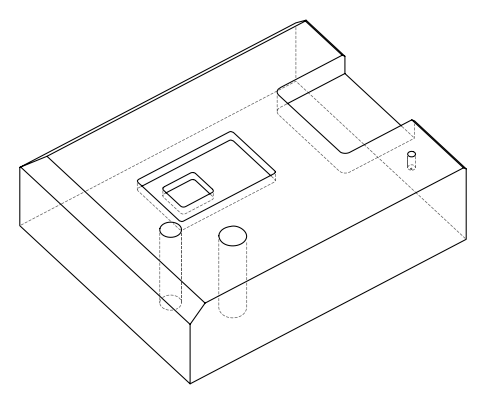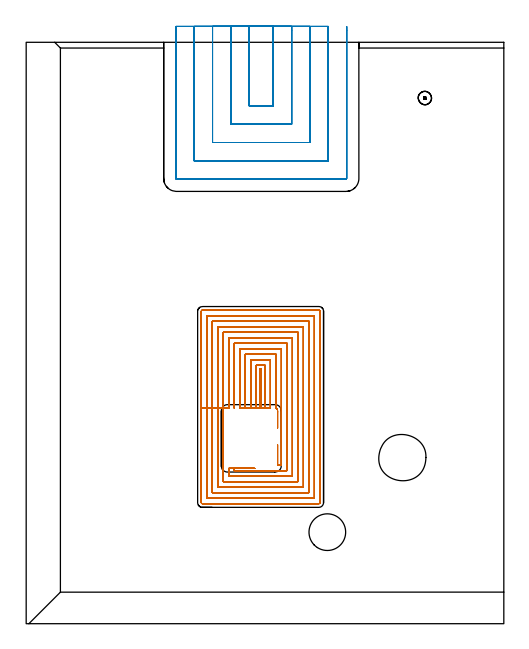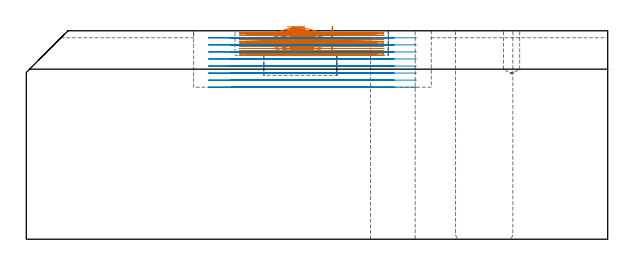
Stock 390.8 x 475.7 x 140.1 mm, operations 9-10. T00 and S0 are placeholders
(PLAN: 11 operations, 7 tool changes, 206.1 min)
(1 SPOT_DRILL | STEP1POCKET | NXT0321_9005460120000 | 0.03 min | 1 mm3)
(2 INDEXABLE_INSERT_DRILL_THROUGH_HOLE_FROM_SOLID | STEP1HOLE | NXT0302_031 | 0.58 min | 98933 mm3)
(3 DRILL_BLIND_HOLE_INTO_CENTER | STEP1POCKET | UGT0301_221 | 0.13 min | 2492 mm3)
(4 AREA_MILL | FG_CHAMFER_SURFACE | UGT0205_001 | 1.57 min | 1055 mm3)
(5 AREA_MILL_1 | FG_CHAMFER_SURFACE_1 | UGT0205_001 | 2.07 min | 1335 mm3)
(6 AREA_MILL_2 | FG_CHAMFER_SURFACE_2 | UGT0205_001 | 37.58 min | 185999 mm3)
(7 AREA_MILL_3 | FG_CHAMFER_SURFACE_3 | UGT0205_001 | 30.3 min | 124028 mm3)
(8 MILL_RECTANGULAR_POCKET | POCKET_RECTANGULAR_STRAIGHT | UGT0201_127 | Follow Part, ap 2.475, ae 75% | 10.03 min | 80128 mm3)
(9 MILL_RECTANGULAR_POCKET_1 | POCKET_RECTANGULAR_STRAIGHT_1 | UGT0201_014 | Follow Part, ap 1.5, ae 75% | 77.66 min | 233427 mm3)
(10 MILL_SLOT | SLOT_PARTIAL_RECTANGULAR | UGT0201_094 | Follow Part, ap 5, ae 75% | 32.31 min | 736599 mm3)
(11 MILL_THROUGH_HOLE_FROM_SOLID_MATERIAL | STEP1HOLE_1 | NXT0201_007 | Circular | 13.89 min | 162515 mm3)
(TOOL NXT0321_9005460120000 | NC Spot Drill, 142deg, 12mm, Carbide, Uncoated | D12 PA142 FL30 Z2)
(TOOL NXT0302_031 | Index. Insert Drill 30mm [880-D3000L32-05] | D30 PA176 FL150 Z2)
(TOOL UGT0301_221 | Twist Drill 10.9 mm | D10.9 PA118 FL92 Z2)
(TOOL UGT0205_001 | Chamfer Mill 20 x 3 x 45 deg. | D20 FL50 Z2)
(TOOL UGT0201_127 | Carbide End Mill 9.9 | D9.9 FL15 Z4)
(TOOL UGT0201_014 | End mill 6 mm | D6 FL24 Z4)
(TOOL UGT0201_094 | End mill 20 mm | D20 FL38 Z4)
(TOOL NXT0201_007 | ENDMILL 25mm [R216.25-25050GCK54P 1620] | D25 R3 FL54 Z5)
(OP 9 MILL_RECTANGULAR_POCKET_1)
G17 G21 G94 G90
T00 M6
G54
G17 G0 G90 X175.54 Y176.2 S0 M3
G43 Z150.1 H0
Z143.1
G94 G1 X192.3 Z138.609 F250.
Y208.5 F500.
X191.3
Y176.2
G0 X178.54 Z143.1
G1 X195.3 Z138.609 F250.
Y211.5 F500.
X188.3
Y176.2
G0 X183.04 Z143.1
G1 X199.8 Z138.609 F250.
Y216. F500.
X183.8
Y176.2
G0 X205.7 Y159.968 Z143.1
G1 Y173.165 Z139.564 F250.
X205.713 Y173.988 Z139.343
X205.676 Y174.518 Z139.201
X205.614 Y174.747 Z139.137
X205.548 Y174.989 Z139.07
X205.408 Y175.24 Z138.993
X205.091 Y175.633 Z138.858
X204.723 Y175.917 Z138.733
X204.429 Y176.069 Z138.645
X204.3 Y176.102 Z138.609
Y220.5 F500.
X179.3
Y176.2
G0 X205.7 Y146.46 Z143.1
G1 Y130.262 Z138.76 F250.
X205.707 Y129.7 Z138.609
X208.8 F500.
Y225.
X174.8
Y176.2
G0 X187.06 Y127.1 Z143.1
G1 X170.3 Z138.609 F250.
Y125.2 F500.
X213.3
Y229.5
X170.3
Y176.2
G0 X182.56 Y127.1 Z143.1
G1 X165.8 Z138.609 F250.
Y120.7 F500.
X217.8
Y234.
X165.8
Y176.2
X161.3
Y116.2
X222.3
Y238.5
X161.3
Y176.2
X156.8
Y111.7
X226.8
Y243.
X156.8
Y176.2
X152.3
Y107.2
X231.3
Y247.5
X152.3
Y176.2
X147.8
Y102.7
X235.8
Y252.
X147.8
Y176.2
X143.3
Y99.
G3 X144.1 Y98.2 R0.8
G1 X239.5
G3 X240.3 Y99. R0.8
G1 Y255.7
G3 X239.5 Y256.5 R0.8
G1 X144.1
G3 X143.3 Y255.7 R0.8
G1 Y176.2
Y175.2
G0 X175.54 Y176.2 Z141.609
G1 X192.3 Z137.118 F250.
Y208.5 F500.
X191.3
Y176.2
G0 X178.54 Z141.609
G1 X195.3 Z137.118 F250.
Y211.5 F500.
X188.3
Y176.2
G0 X183.04 Z141.609
G1 X199.8 Z137.118 F250.
Y216. F500.
X183.8
Y176.2
G0 X205.7 Y159.968 Z141.609
G1 Y173.095 Z138.092 F250.
Y173.141 Z138.079
X205.713 Y173.988 Z137.852
X205.676 Y174.518 Z137.71
X205.549 Y174.986 Z137.58
X205.407 Y175.241 Z137.502
X205.091 Y175.633 Z137.367
X204.723 Y175.917 Z137.242
X204.43 Y176.068 Z137.154
X204.3 Y176.102 Z137.118
Y220.5 F500.
X179.3
Y176.2
G0 X205.7 Y146.46 Z141.609
G1 X205.706 Y129.7 Z137.118 F250.
X208.8 F500.
Y225.
X174.8
Y176.2
G0 X187.06 Y127.1 Z141.609
G1 X170.3 Z137.118 F250.
Y125.2 F500.
X213.3
Y229.5
X170.3
Y176.2
G0 X182.56 Y127.1 Z141.609
G1 X165.8 Z137.118 F250.
Y120.7 F500.
X217.8
Y234.
X165.8
Y176.2
X161.3
Y116.2
X222.3
Y238.5
X161.3
Y176.2
X156.8
Y111.7
X226.8
Y243.
X156.8
Y176.2
X152.3
Y107.2
X231.3
Y247.5
X152.3
Y176.2
X147.8
Y102.7
X235.8
Y252.
X147.8
Y176.2
X143.3
Y99.
G3 X144.1 Y98.2 R0.8
G1 X239.5
G3 X240.3 Y99. R0.8
G1 Y255.7
G3 X239.5 Y256.5 R0.8
G1 X144.1
G3 X143.3 Y255.7 R0.8
G1 Y176.2
Y175.2
G0 X175.54 Y176.2 Z140.118
G1 X192.3 Z135.627 F250.
Y208.5 F500.
X191.3
Y176.2
G0 X178.54 Z140.118
G1 X195.3 Z135.627 F250.
Y211.5 F500.
X188.3
Y176.2
G0 X183.04 Z140.118
G1 X199.8 Z135.627 F250.
Y216. F500.
X183.8
Y176.2
G0 X205.7 Y159.968 Z140.118
G1 Y173.095 Z136.601 F250.
Y173.141 Z136.588
X205.713 Y173.988 Z136.361
X205.676 Y174.518 Z136.219
X205.549 Y174.986 Z136.089
X205.407 Y175.241 Z136.011
X205.091 Y175.633 Z135.876
X204.723 Y175.917 Z135.751
X204.43 Y176.068 Z135.663
X204.3 Y176.102 Z135.627
Y220.5 F500.
X179.3
Y176.2
G0 X205.7 Y146.46 Z140.118
G1 X205.706 Y129.7 Z135.627 F250.
X208.8 F500.
Y225.
X174.8
Y176.2
G0 X187.06 Y127.1 Z140.118
G1 X170.3 Z135.627 F250.
Y125.2 F500.
X213.3
Y229.5
X170.3
Y176.2
G0 X182.56 Y127.1 Z140.118
G1 X165.8 Z135.627 F250.
Y120.7 F500.
X217.8
Y234.
X165.8
Y176.2
X161.3
Y116.2
X222.3
Y238.5
X161.3
Y176.2
X156.8
Y111.7
X226.8
Y243.
X156.8
Y176.2
X152.3
Y107.2
X231.3
Y247.5
X152.3
Y176.2
X147.8
Y102.7
X235.8
Y252.
X147.8
Y176.2
X143.3
Y99.
G3 X144.1 Y98.2 R0.8
G1 X239.5
G3 X240.3 Y99. R0.8
G1 Y255.7
G3 X239.5 Y256.5 R0.8
G1 X144.1
G3 X143.3 Y255.7 R0.8
G1 Y176.2
Y175.2
G0 X175.54 Y176.2 Z138.627
G1 X192.3 Z134.136 F250.
Y208.5 F500.
X191.3
Y176.2
G0 X178.54 Z138.627
G1 X195.3 Z134.136 F250.
Y211.5 F500.
X188.3
Y176.2
G0 X183.04 Z138.627
G1 X199.8 Z134.136 F250.
Y216. F500.
X183.8
Y176.2
G0 X205.7 Y159.968 Z138.627
G1 Y173.141 Z135.097 F250.
X205.713 Y173.988 Z134.871
X205.676 Y174.518 Z134.728
X205.548 Y174.989 Z134.598
X205.408 Y175.24 Z134.52
X205.091 Y175.633 Z134.385
X204.723 Y175.917 Z134.261
X204.429 Y176.069 Z134.172
X204.3 Y176.102 Z134.136
Y220.5 F500.
X179.3
Y176.2
G0 X205.7 Y146.46 Z138.627
G1 Y130.262 Z134.287 F250.
X205.707 Y129.7 Z134.136
X208.8 F500.
Y225.
X174.8
Y176.2
G0 X187.06 Y127.1 Z138.627
G1 X170.3 Z134.136 F250.
Y125.2 F500.
X213.3
Y229.5
X170.3
Y176.2
G0 X182.56 Y127.1 Z138.627
G1 X165.8 Z134.136 F250.
Y120.7 F500.
X217.8
Y234.
X165.8
Y176.2
X161.3
Y116.2
X222.3
Y238.5
X161.3
Y176.2
X156.8
Y111.7
X226.8
Y243.
X156.8
Y176.2
X152.3
Y107.2
X231.3
Y247.5
X152.3
Y176.2
X147.8
Y102.7
X235.8
Y252.
X147.8
Y176.2
X143.3
Y99.
G3 X144.1 Y98.2 R0.8
G1 X239.5
G3 X240.3 Y99. R0.8
G1 Y255.7
G3 X239.5 Y256.5 R0.8
G1 X144.1
G3 X143.3 Y255.7 R0.8
G1 Y176.2
Y175.2
G0 X175.54 Y176.2 Z137.136
G1 X192.3 Z132.645 F250.
Y208.5 F500.
X191.3
Y176.2
G0 X178.54 Z137.136
G1 X195.3 Z132.645 F250.
Y211.5 F500.
X188.3
Y176.2
G0 X183.04 Z137.136
G1 X199.8 Z132.645 F250.
Y216. F500.
X183.8
Y176.2
G0 X205.7 Y159.968 Z137.136
G1 Y173.141 Z133.607 F250.
X205.713 Y173.988 Z133.38
X205.676 Y174.518 Z133.237
X205.548 Y174.989 Z133.107
X205.408 Y175.24 Z133.03
X205.091 Y175.633 Z132.894
X204.723 Y175.917 Z132.77
X204.429 Y176.069 Z132.681
X204.3 Y176.102 Z132.645
Y220.5 F500.
X179.3
Y176.2
G0 X205.7 Y146.46 Z137.136
G1 Y130.262 Z132.796 F250.
X205.707 Y129.7 Z132.645
X208.8 F500.
Y225.
X174.8
Y176.2
G0 X187.06 Y127.1 Z137.136
G1 X170.3 Z132.645 F250.
Y125.2 F500.
X213.3
Y229.5
X170.3
Y176.2
G0 X182.56 Y127.1 Z137.136
G1 X165.8 Z132.645 F250.
Y120.7 F500.
X217.8
Y234.
X165.8
Y176.2
X161.3
Y116.2
X222.3
Y238.5
X161.3
Y176.2
X156.8
Y111.7
X226.8
Y243.
X156.8
Y176.2
X152.3
Y107.2
X231.3
Y247.5
X152.3
Y176.2
X147.8
Y102.7
X235.8
Y252.
X147.8
Y176.2
X143.3
Y99.
G3 X144.1 Y98.2 R0.8
G1 X239.5
G3 X240.3 Y99. R0.8
G1 Y255.7
G3 X239.5 Y256.5 R0.8
G1 X144.1
G3 X143.3 Y255.7 R0.8
G1 Y176.2
Y175.2
G0 X175.54 Y176.2 Z135.645
G1 X192.3 Z131.155 F250.
Y208.5 F500.
X191.3
Y176.2
G0 X178.54 Z135.645
G1 X195.3 Z131.155 F250.
Y211.5 F500.
X188.3
Y176.2
G0 X183.04 Z135.645
G1 X199.8 Z131.155 F250.
Y216. F500.
X183.8
Y176.2
G0 X205.7 Y159.968 Z135.645
G1 Y173.141 Z132.116 F250.
X205.713 Y173.988 Z131.889
X205.676 Y174.518 Z131.746
X205.548 Y174.989 Z131.616
X205.408 Y175.24 Z131.539
X205.091 Y175.633 Z131.403
X204.723 Y175.917 Z131.279
X204.429 Y176.069 Z131.19
X204.3 Y176.102 Z131.155
Y220.5 F500.
X179.3
Y176.2
G0 X205.7 Y146.46 Z135.645
G1 Y130.262 Z131.305 F250.
X205.707 Y129.7 Z131.155
X208.8 F500.
Y225.
X174.8
Y176.2
G0 X187.06 Y127.1 Z135.645
G1 X170.3 Z131.155 F250.
Y125.2 F500.
X213.3
Y229.5
X170.3
Y176.2
G0 X182.56 Y127.1 Z135.645
G1 X165.8 Z131.155 F250.
Y120.7 F500.
X217.8
Y234.
X165.8
Y176.2
X161.3
Y116.2
X222.3
Y238.5
X161.3
Y176.2
X156.8
Y111.7
X226.8
Y243.
X156.8
Y176.2
X152.3
Y107.2
X231.3
Y247.5
X152.3
Y176.2
X147.8
Y102.7
X235.8
Y252.
X147.8
Y176.2
X143.3
Y99.
G3 X144.1 Y98.2 R0.8
G1 X239.5
G3 X240.3 Y99. R0.8
G1 Y255.7
G3 X239.5 Y256.5 R0.8
G1 X144.1
G3 X143.3 Y255.7 R0.8
G1 Y176.2
Y175.2
G0 X175.54 Y176.2 Z134.155
G1 X192.3 Z129.664 F250.
Y208.5 F500.
X191.3
Y176.2
G0 X178.54 Z134.155
G1 X195.3 Z129.664 F250.
Y211.5 F500.
X188.3
Y176.2
G0 X183.04 Z134.155
G1 X199.8 Z129.664 F250.
Y216. F500.
X183.8
Y176.2
G0 X205.7 Y159.968 Z134.155
G1 Y173.141 Z130.625 F250.
X205.713 Y173.988 Z130.398
X205.676 Y174.518 Z130.256
X205.548 Y174.989 Z130.125
X205.408 Y175.24 Z130.048
X205.091 Y175.633 Z129.913
X204.723 Y175.917 Z129.788
X204.429 Y176.069 Z129.699
X204.3 Y176.102 Z129.664
Y220.5 F500.
X179.3
Y176.2
G0 X205.7 Y146.46 Z134.155
G1 Y130.262 Z129.814 F250.
X205.707 Y129.7 Z129.664
X208.8 F500.
Y225.
X174.8
Y176.2
G0 X187.06 Y127.1 Z134.155
G1 X170.3 Z129.664 F250.
Y125.2 F500.
X213.3
Y229.5
X170.3
Y176.2
G0 X182.56 Y127.1 Z134.155
G1 X165.8 Z129.664 F250.
Y120.7 F500.
X217.8
Y234.
X165.8
Y176.2
X161.3
Y116.2
X222.3
Y238.5
X161.3
Y176.2
X156.8
Y111.7
X226.8
Y243.
X156.8
Y176.2
X152.3
Y107.2
X231.3
Y247.5
X152.3
Y176.2
X147.8
Y102.7
X235.8
Y252.
X147.8
Y176.2
X143.3
Y99.
G3 X144.1 Y98.2 R0.8
G1 X239.5
G3 X240.3 Y99. R0.8
G1 Y255.7
G3 X239.5 Y256.5 R0.8
G1 X144.1
G3 X143.3 Y255.7 R0.8
G1 Y176.2
Y175.2
G0 X175.54 Y176.2 Z132.664
G1 X192.3 Z128.173 F250.
Y208.5 F500.
X191.3
Y176.2
G0 X178.54 Z132.664
G1 X195.3 Z128.173 F250.
Y211.5 F500.
X188.3
Y176.2
G0 X183.04 Z132.664
G1 X199.8 Z128.173 F250.
Y216. F500.
X183.8
Y176.2
G0 X205.7 Y159.968 Z132.664
G1 Y173.141 Z129.134 F250.
X205.713 Y173.988 Z128.907
X205.676 Y174.518 Z128.765
X205.548 Y174.989 Z128.634
X205.408 Y175.24 Z128.557
X205.091 Y175.633 Z128.422
X204.723 Y175.917 Z128.297
X204.429 Y176.069 Z128.208
X204.3 Y176.102 Z128.173
Y220.5 F500.
X179.3
Y176.2
G0 X205.7 Y146.46 Z132.664
G1 Y130.262 Z128.323 F250.
X205.707 Y129.7 Z128.173
X208.8 F500.
Y225.
X174.8
Y176.2
G0 X187.06 Y127.1 Z132.664
G1 X170.3 Z128.173 F250.
Y125.2 F500.
X213.3
Y229.5
X170.3
Y176.2
G0 X182.56 Y127.1 Z132.664
G1 X165.8 Z128.173 F250.
Y120.7 F500.
X217.8
Y234.
X165.8
Y176.2
X161.3
Y116.2
X222.3
Y238.5
X161.3
Y176.2
X156.8
Y111.7
X226.8
Y243.
X156.8
Y176.2
X152.3
Y107.2
X231.3
Y247.5
X152.3
Y176.2
X147.8
Y102.7
X235.8
Y252.
X147.8
Y176.2
X143.3
Y99.
G3 X144.1 Y98.2 R0.8
G1 X239.5
G3 X240.3 Y99. R0.8
G1 Y255.7
G3 X239.5 Y256.5 R0.8
G1 X144.1
G3 X143.3 Y255.7 R0.8
G1 Y176.2
Y175.2
G0 X175.54 Y176.2 Z131.173
G1 X192.3 Z126.682 F250.
Y208.5 F500.
X191.3
Y176.2
G0 X178.54 Z131.173
G1 X195.3 Z126.682 F250.
Y211.5 F500.
X188.3
Y176.2
G0 X183.04 Z131.173
G1 X199.8 Z126.682 F250.
Y216. F500.
X183.8
Y176.2
G0 X205.7 Y159.968 Z131.173
G1 Y173.141 Z127.643 F250.
X205.713 Y173.988 Z127.416
X205.676 Y174.518 Z127.274
X205.548 Y174.989 Z127.143
X205.408 Y175.24 Z127.066
X205.091 Y175.633 Z126.931
X204.723 Y175.917 Z126.806
X204.429 Y176.069 Z126.717
X204.3 Y176.102 Z126.682
Y220.5 F500.
X179.3
Y176.2
G0 X205.7 Y146.46 Z131.173
G1 Y130.262 Z126.832 F250.
X205.707 Y129.7 Z126.682
X208.8 F500.
Y225.
X174.8
Y176.2
G0 X187.06 Y127.1 Z131.173
G1 X170.3 Z126.682 F250.
Y125.2 F500.
X213.3
Y229.5
X170.3
Y176.2
G0 X182.56 Y127.1 Z131.173
G1 X165.8 Z126.682 F250.
Y120.7 F500.
X217.8
Y234.
X165.8
Y176.2
X161.3
Y116.2
X222.3
Y238.5
X161.3
Y176.2
X156.8
Y111.7
X226.8
Y243.
X156.8
Y176.2
X152.3
Y107.2
X231.3
Y247.5
X152.3
Y176.2
X147.8
Y102.7
X235.8
Y252.
X147.8
Y176.2
X143.3
Y99.
G3 X144.1 Y98.2 R0.8
G1 X239.5
G3 X240.3 Y99. R0.8
G1 Y255.7
G3 X239.5 Y256.5 R0.8
G1 X144.1
G3 X143.3 Y255.7 R0.8
G1 Y176.2
Y175.2
G0 X175.54 Y176.2 Z129.682
G1 X192.3 Z125.191 F250.
Y208.5 F500.
X191.3
Y176.2
G0 X178.54 Z129.682
G1 X195.3 Z125.191 F250.
Y211.5 F500.
X188.3
Y176.2
G0 X183.04 Z129.682
G1 X199.8 Z125.191 F250.
Y216. F500.
X183.8
Y176.2
G0 X205.7 Y159.968 Z129.682
G1 Y173.141 Z126.152 F250.
X205.713 Y173.988 Z125.925
X205.676 Y174.518 Z125.783
X205.548 Y174.989 Z125.652
X205.408 Y175.24 Z125.575
X205.091 Y175.633 Z125.44
X204.723 Y175.917 Z125.315
X204.429 Y176.069 Z125.226
X204.3 Y176.102 Z125.191
Y220.5 F500.
X179.3
Y176.2
G0 X205.7 Y146.46 Z129.682
G1 Y130.262 Z125.341 F250.
X205.707 Y129.7 Z125.191
X208.8 F500.
Y225.
X174.8
Y176.2
G0 X187.06 Y127.1 Z129.682
G1 X170.3 Z125.191 F250.
Y125.2 F500.
X213.3
Y229.5
X170.3
Y176.2
G0 X182.56 Y127.1 Z129.682
G1 X165.8 Z125.191 F250.
Y120.7 F500.
X217.8
Y234.
X165.8
Y176.2
X161.3
Y116.2
X222.3
Y238.5
X161.3
Y176.2
X156.8
Y111.7
X226.8
Y243.
X156.8
Y176.2
X152.3
Y107.2
X231.3
Y247.5
X152.3
Y176.2
X147.8
Y102.7
X235.8
Y252.
X147.8
Y176.2
X143.3
Y99.
G3 X144.1 Y98.2 R0.8
G1 X239.5
G3 X240.3 Y99. R0.8
G1 Y255.7
G3 X239.5 Y256.5 R0.8
G1 X144.1
G3 X143.3 Y255.7 R0.8
G1 Y176.2
Y175.2
G0 X175.54 Y176.2 Z128.191
G1 X192.3 Z123.7 F250.
Y208.5 F500.
X191.3
Y176.2
G0 X178.54 Z128.191
G1 X195.3 Z123.7 F250.
Y211.5 F500.
X188.3
Y176.2
G0 X183.04 Z128.191
G1 X199.8 Z123.7 F250.
Y216. F500.
X183.8
Y176.2
G0 X205.7 Y159.968 Z128.191
G1 Y173.141 Z124.661 F250.
X205.713 Y173.988 Z124.434
X205.676 Y174.518 Z124.292
X205.548 Y174.989 Z124.161
X205.408 Y175.24 Z124.084
X205.091 Y175.633 Z123.949
X204.723 Y175.917 Z123.824
X204.429 Y176.069 Z123.736
X204.3 Y176.102 Z123.7
Y220.5 F500.
X179.3
Y176.2
G0 X205.7 Y146.46 Z128.191
G1 Y130.262 Z123.851 F250.
X205.707 Y129.7 Z123.7
X208.8 F500.
Y225.
X174.8
Y176.2
G0 X187.06 Y127.1 Z128.191
G1 X170.3 Z123.7 F250.
Y125.2 F500.
X213.3
Y229.5
X170.3
Y176.2
G0 X182.56 Y127.1 Z128.191
G1 X165.8 Z123.7 F250.
Y120.7 F500.
X217.8
Y234.
X165.8
Y176.2
X161.3
Y116.2
X222.3
Y238.5
X161.3
Y176.2
X156.8
Y111.7
X226.8
Y243.
X156.8
Y176.2
X152.3
Y107.2
X231.3
Y247.5
X152.3
Y176.2
X147.8
Y102.7
X235.8
Y252.
X147.8
Y176.2
X143.3
Y99.
G3 X144.1 Y98.2 R0.8
G1 X239.5
G3 X240.3 Y99. R0.8
G1 Y255.7
G3 X239.5 Y256.5 R0.8
G1 X144.1
G3 X143.3 Y255.7 R0.8
G1 Y176.2
Y175.2
G0 Z150.1
M5
M2
(OP 10 MILL_SLOT)
G17 G21 G94 G90
T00 M6
G54
G17 G0 G90 X182.5 Y488.7 S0 M3
G43 Z150.1 H0
Z135.362
G94 G1 Y485.7 F250.
Y423.7 F500.
X202.2
Y485.7
Y488.7 F250.
X167.5
Y485.7
Y408.7 F500.
X217.2
Y485.7
Y488.7 F250.
X152.5
Y485.7
Y393.7 F500.
X232.2
Y485.7
Y488.7 F250.
X137.5
Y485.7
Y378.7 F500.
X247.2
Y485.7
Y488.7 F250.
X122.5
Y485.7
Y364.3 F500.
G3 X123.1 Y363.7 R0.6
G1 X261.6
G3 X262.2 Y364.3 R0.6
G1 Y485.7
Y488.7 F250.
G0 X182.5 Z130.625
G1 Y485.7
Y423.7 F500.
X202.2
Y485.7
Y488.7 F250.
X167.5
Y485.7
Y408.7 F500.
X217.2
Y485.7
Y488.7 F250.
X152.5
Y485.7
Y393.7 F500.
X232.2
Y485.7
Y488.7 F250.
X137.5
Y485.7
Y378.7 F500.
X247.2
Y485.7
Y488.7 F250.
X122.5
Y485.7
Y364.3 F500.
G3 X123.1 Y363.7 R0.6
G1 X261.6
G3 X262.2 Y364.3 R0.6
G1 Y485.7
Y488.7 F250.
G0 X182.5 Z125.887
G1 Y485.7
Y423.7 F500.
X202.2
Y485.7
Y488.7 F250.
X167.5
Y485.7
Y408.7 F500.
X217.2
Y485.7
Y488.7 F250.
X152.5
Y485.7
Y393.7 F500.
X232.2
Y485.7
Y488.7 F250.
X137.5
Y485.7
Y378.7 F500.
X247.2
Y485.7
Y488.7 F250.
X122.5
Y485.7
Y364.3 F500.
G3 X123.1 Y363.7 R0.6
G1 X261.6
G3 X262.2 Y364.3 R0.6
G1 Y485.7
Y488.7 F250.
G0 X182.5 Z121.15
G1 Y485.7
Y423.7 F500.
X202.2
Y485.7
Y488.7 F250.
X167.5
Y485.7
Y408.7 F500.
X217.2
Y485.7
Y488.7 F250.
X152.5
Y485.7
Y393.7 F500.
X232.2
Y485.7
Y488.7 F250.
X137.5
Y485.7
Y378.7 F500.
X247.2
Y485.7
Y488.7 F250.
X122.5
Y485.7
Y364.3 F500.
G3 X123.1 Y363.7 R0.6
G1 X261.6
G3 X262.2 Y364.3 R0.6
G1 Y485.7
Y488.7 F250.
G0 X182.5 Z116.412
G1 Y485.7
Y423.7 F500.
X202.2
Y485.7
Y488.7 F250.
X167.5
Y485.7
Y408.7 F500.
X217.2
Y485.7
Y488.7 F250.
X152.5
Y485.7
Y393.7 F500.
X232.2
Y485.7
Y488.7 F250.
X137.5
Y485.7
Y378.7 F500.
X247.2
Y485.7
Y488.7 F250.
X122.5
Y485.7
Y364.3 F500.
G3 X123.1 Y363.7 R0.6
G1 X261.6
G3 X262.2 Y364.3 R0.6
G1 Y485.7
Y488.7 F250.
G0 X182.5 Z111.675
G1 Y485.7
Y423.7 F500.
X202.2
Y485.7
Y488.7 F250.
X167.5
Y485.7
Y408.7 F500.
X217.2
Y485.7
Y488.7 F250.
X152.5
Y485.7
Y393.7 F500.
X232.2
Y485.7
Y488.7 F250.
X137.5
Y485.7
Y378.7 F500.
X247.2
Y485.7
Y488.7 F250.
X122.5
Y485.7
Y364.3 F500.
G3 X123.1 Y363.7 R0.6
G1 X261.6
G3 X262.2 Y364.3 R0.6
G1 Y485.7
Y488.7 F250.
G0 X182.5 Z106.937
G1 Y485.7
Y423.7 F500.
X202.2
Y485.7
Y488.7 F250.
X167.5
Y485.7
Y408.7 F500.
X217.2
Y485.7
Y488.7 F250.
X152.5
Y485.7
Y393.7 F500.
X232.2
Y485.7
Y488.7 F250.
X137.5
Y485.7
Y378.7 F500.
X247.2
Y485.7
Y488.7 F250.
X122.5
Y485.7
Y364.3 F500.
G3 X123.1 Y363.7 R0.6
G1 X261.6
G3 X262.2 Y364.3 R0.6
G1 Y485.7
Y488.7 F250.
G0 X182.5 Z102.2
G1 Y485.7
Y423.7 F500.
X202.2
Y485.7
Y488.7 F250.
X167.5
Y485.7
Y408.7 F500.
X217.2
Y485.7
Y488.7 F250.
X152.5
Y485.7
Y393.7 F500.
X232.2
Y485.7
Y488.7 F250.
X137.5
Y485.7
Y378.7 F500.
X247.2
Y485.7
Y488.7 F250.
X122.5
Y485.7
Y364.3 F500.
G3 X123.1 Y363.7 R0.6
G1 X261.6
G3 X262.2 Y364.3 R0.6
G1 Y485.7
Y488.7 F250.
G0 Z150.1
M5
M2
